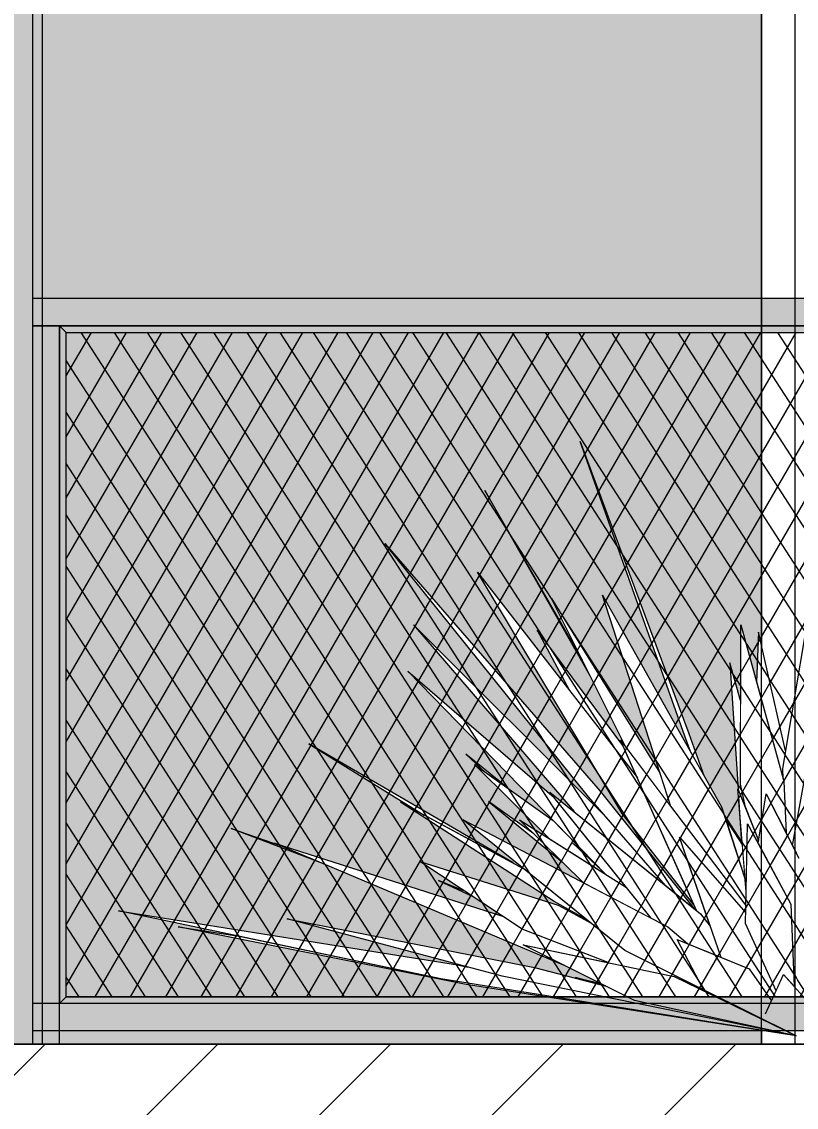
# Model space of a CAD drawing. Header units: millimetres. Extents: x 475616349 to 476941521, y 4620115302 to 4621446928.
# Drawn here: x 476732901 to 476734043, y 4620519527 to 4620521129 of the extents above; entities that cross this region are included whole.
import ezdxf

# ---------------------------------------------------------------- set-up
doc = ezdxf.new("R2010")
doc.units = ezdxf.units.MM
doc.header["$MEASUREMENT"] = 0
doc.set_wipeout_variables(frame=1)
doc.linetypes.add('Wipeout_Contour', pattern=[1000, 0, -1000])
for name, color, linetype, lineweight in [('0_Pen_No__250_Pen_No__255', 255, 'Continuous', 0), ('0_Pen_No__250_Pen_No__7', 7, 'Continuous', 0), ('2D Drafting - General_Pen_No__7_Pen_No__250', 7, 'Continuous', 0), ('2D Drafting - General_Pen_No__7_Pen_No__7', 7, 'Continuous', 0), ('New_2D Drafting - General_Pen_No__30_Pen_No__9_Pen_No__9_Pen_No__253', 252, 'Continuous', 0), ('New_2D Drafting - General_Pen_No__30_Pen_No__9_Pen_No__9_Pen_No__255', 255, 'Continuous', 0), ('New_2D Drafting - General_Pen_No__30_Pen_No__9_Pen_No__9_Pen_No__7', 7, 'Continuous', 0), ('New_2D Drafting - General_Pen_No__4', 7, 'Continuous', 0), ('New_2D Drafting - General_Pen_No__7', 7, 'Continuous', 0), ('New_R03_Nakveti_Pen_No__116', 116, 'Continuous', 0), ('New_zoma_Pen_No__4', 7, 'Continuous', 0), ('New_zoma_Pen_No__7', 7, 'Continuous', 0), ('zoma_Pen_No__142', 142, 'Continuous', 0)]:
    doc.layers.add(name, color=color, linetype=linetype, lineweight=lineweight)
for name, color, linetype in [('New_R03_Nakveti', 7, 'Continuous'), ('New_zoma', 7, 'Continuous'), ('zoma', 7, 'Continuous')]:
    doc.layers.add(name, color=color, linetype=linetype)
doc.styles.add('GENERATED_STYLE_1', font='arial.ttf')
doc.styles.add('GENERATED_STYLE_2', font='arial.ttf')
doc.dimstyles.new('GENERATED_STYLE__1', dxfattribs={"dimtxt": 200, "dimasz": 64.421331, "dimexe": 0.18, "dimexo": 3, "dimgap": 0.09, "dimtad": 1, "dimtih": 1, "dimtoh": 1, "dimlfac": 0.001, "dimzin": 0, "dimdsep": 46, "dimtxsty": 'GENERATED_STYLE_2', "dimblk": 'ARROWHEAD_2', "dimblk1": 'ARROWHEAD_2', "dimblk2": 'ARROWHEAD_2', "dimcen": 0.09, "dimclrd": 142, "dimclre": 142, "dimclrt": 142, "dimadec": 0, "dimazin": 0, "dimtfac": 1, "dimtdec": 4, "dimtmove": 0, "dimatfit": 3, "dimfxl": 1, "dimtolj": 1, "dimtzin": 0, "dimarcsym": 0})
doc.dimstyles.new('GENERATED_STYLE__19', dxfattribs={"dimtxt": 100, "dimasz": 64.421331, "dimexe": 0.18, "dimexo": 3, "dimgap": 0.09, "dimtad": 1, "dimlfac": 0.001, "dimzin": 0, "dimdsep": 46, "dimtxsty": 'GENERATED_STYLE_1', "dimblk": 'ARROWHEAD_2', "dimblk1": 'ARROWHEAD_2', "dimblk2": 'ARROWHEAD_2', "dimcen": 0.09, "dimclrd": 7, "dimclre": 7, "dimclrt": 7, "dimadec": 0, "dimazin": 0, "dimtfac": 1, "dimtdec": 4, "dimtmove": 0, "dimatfit": 3, "dimfxl": 1, "dimtolj": 1, "dimtzin": 0, "dimarcsym": 0})

# ---------------------------------------------------------------- blocks, each defined once
blk = doc.blocks.new('*D202', base_point=(476577134.1, 4620325125.7))
at = {"layer": 'zoma_Pen_No__142', "color": 142, "linetype": 'Continuous', "lineweight": 0, "transparency": 16777216}
for p, q in [((476725992, 4620517278.6), (476725992, 4620517405.8)), ((476732892, 4620517278.6), (476732892, 4620517405.8)), ((476726016.5, 4620517384.6), (476725967.6, 4620517299.8)), ((476732916.5, 4620517384.6), (476732867.6, 4620517299.8)), ((476725992, 4620517342.2), (476732892, 4620517342.2))]:
    blk.add_line(p, q, dxfattribs=at)
at = {"layer": 'zoma_Pen_No__142', "color": 142, "lineweight": 0, "transparency": 16777216, "insert": (476729176, 4620517382.2), "char_height": 200, "attachment_point": 7, "style": 'GENERATED_STYLE_2'}
blk.add_mtext('\\A1;{\\pql;\\fArial CYR|b0|i0|c204|p34;6.90}', dxfattribs=at)
blk = doc.blocks.new('ARROWHEAD_2')
at = {"color": 0, "linetype": 'Continuous', "lineweight": 0}
for p, q in [((-0.378, -0.655), (0.378, 0.655)), ((0, 0), (-1, 0))]:
    blk.add_line(p, q, dxfattribs=at)
blk = doc.blocks.new('*D203', base_point=(476577134.1, 4620325125.7))
at = {"layer": 'zoma_Pen_No__142', "color": 142, "linetype": 'Continuous', "lineweight": 0, "transparency": 16777216}
for p, q in [((476732892, 4620517278.6), (476732892, 4620517405.8)), ((476739792, 4620517278.6), (476739792, 4620517405.8)), ((476732916.5, 4620517384.6), (476732867.6, 4620517299.8)), ((476739816.5, 4620517384.6), (476739767.6, 4620517299.8)), ((476732892, 4620517342.2), (476739792, 4620517342.2))]:
    blk.add_line(p, q, dxfattribs=at)
at = {"layer": 'zoma_Pen_No__142', "color": 142, "lineweight": 0, "transparency": 16777216, "insert": (476736076, 4620517382.2), "char_height": 200, "attachment_point": 7, "style": 'GENERATED_STYLE_2'}
blk.add_mtext('\\A1;{\\pql;\\fArial CYR|b0|i0|c204|p34;6.90}', dxfattribs=at)
blk = doc.blocks.new('*D236', base_point=(476577134.1, 4620325125.7))
at = {"layer": 'zoma_Pen_No__142', "color": 142, "linetype": 'Continuous', "lineweight": 0, "transparency": 16777216}
for p, q in [((476732692, 4620517654.5), (476732692, 4620517781.6)), ((476733092, 4620517654.5), (476733092, 4620517781.6)), ((476732716.5, 4620517760.5), (476732667.6, 4620517675.7)), ((476733116.5, 4620517760.5), (476733067.6, 4620517675.7)), ((476732692, 4620517718.1), (476733092, 4620517718.1))]:
    blk.add_line(p, q, dxfattribs=at)
blk = doc.blocks.new('*D237', base_point=(476577134.1, 4620325125.7))
at = {"layer": 'zoma_Pen_No__142', "color": 142, "linetype": 'Continuous', "lineweight": 0, "transparency": 16777216}
for p, q in [((476733092, 4620517654.5), (476733092, 4620517781.6)), ((476739991.6, 4620517654.5), (476739991.6, 4620517781.6)), ((476733116.5, 4620517760.5), (476733067.6, 4620517675.7)), ((476740016, 4620517760.5), (476739967.1, 4620517675.7)), ((476733092, 4620517718.1), (476739991.6, 4620517718.1))]:
    blk.add_line(p, q, dxfattribs=at)
at = {"layer": 'zoma_Pen_No__142', "color": 142, "lineweight": 0, "transparency": 16777216, "insert": (476736275.8, 4620517758.1), "char_height": 200, "attachment_point": 7, "style": 'GENERATED_STYLE_2'}
blk.add_mtext('\\A1;{\\pql;\\fArial CYR|b0|i0|c204|p34;6.90}', dxfattribs=at)
blk = doc.blocks.new('*D971', base_point=(476577134.1, 4620325125.7))
at = {"layer": 'New_zoma_Pen_No__4', "color": 7, "linetype": 'Continuous', "lineweight": 0, "transparency": 16777216}
for p, q in [((476739140.2, 4620522144.9), (476739225, 4620522096)), ((476739246.2, 4620522120.5), (476739119, 4620522120.5)), ((476739182.6, 4620519620.5), (476739182.6, 4620522120.5)), ((476739140.2, 4620519644.9), (476739225, 4620519596)), ((476739246.2, 4620519620.5), (476739119, 4620519620.5)), ((476739182.6, 4620519579), (476739182.6, 4620519620.5))]:
    blk.add_line(p, q, dxfattribs=at)
at = {"layer": 'New_zoma_Pen_No__7', "color": 7, "lineweight": 0, "transparency": 16777216, "insert": (476739162.6, 4620520737.4), "char_height": 100, "attachment_point": 7, "rotation": 90, "style": 'GENERATED_STYLE_1'}
blk.add_mtext('\\A1;{\\pql;\\fArial|b0|i0|c0|p34;2.50}', dxfattribs=at)
blk = doc.blocks.new('*D1017', base_point=(476577134.1, 4620325125.7))
at = {"layer": 'New_zoma_Pen_No__4', "color": 7, "linetype": 'Continuous', "lineweight": 0, "transparency": 16777216}
for p, q in [((476753762.4, 4620522120.4), (476753762.4, 4620522161.9)), ((476753804.8, 4620522095.9), (476753720, 4620522144.9)), ((476753826, 4620522120.4), (476753698.8, 4620522120.4)), ((476753762.4, 4620519620.4), (476753762.4, 4620522120.4)), ((476753720, 4620519644.8), (476753804.8, 4620519595.9)), ((476753826, 4620519620.4), (476753698.8, 4620519620.4)), ((476753762.4, 4620519578.9), (476753762.4, 4620519620.4))]:
    blk.add_line(p, q, dxfattribs=at)
at = {"layer": 'New_zoma_Pen_No__7', "color": 7, "lineweight": 0, "transparency": 16777216, "insert": (476753742.4, 4620520737.4), "char_height": 100, "attachment_point": 7, "rotation": 90, "style": 'GENERATED_STYLE_1'}
blk.add_mtext('\\A1;{\\pql;\\fArial|b0|i0|c0|p34;2.50}', dxfattribs=at)
blk = doc.blocks.new('*D1018', base_point=(476577134.1, 4620325125.7))
at = {"layer": 'New_zoma_Pen_No__4', "color": 7, "linetype": 'Continuous', "lineweight": 0, "transparency": 16777216}
for p, q in [((476752789.6, 4620522120.4), (476752789.6, 4620522161.9)), ((476752831.9, 4620522095.9), (476752747.2, 4620522144.9)), ((476752853.1, 4620522120.4), (476752726, 4620522120.4)), ((476752789.6, 4620519620.3), (476752789.6, 4620522120.4)), ((476752747.2, 4620519644.7), (476752831.9, 4620519595.8)), ((476752853.1, 4620519620.3), (476752726, 4620519620.3)), ((476752789.6, 4620519578.8), (476752789.6, 4620519620.3))]:
    blk.add_line(p, q, dxfattribs=at)
at = {"layer": 'New_zoma_Pen_No__7', "color": 7, "lineweight": 0, "transparency": 16777216, "insert": (476752769.6, 4620520737.3), "char_height": 100, "attachment_point": 7, "rotation": 89.9998, "style": 'GENERATED_STYLE_1'}
blk.add_mtext('\\A1;{\\pql;\\fArial|b0|i0|c0|p34;2.50}', dxfattribs=at)
blk = doc.blocks.new('*D1024', base_point=(476577134.1, 4620325125.7))
at = {"layer": 'New_zoma_Pen_No__4', "color": 7, "linetype": 'Continuous', "lineweight": 0, "transparency": 16777216}
for p, q in [((476749461.2, 4620522120.4), (476749461.2, 4620522161.9)), ((476749503.6, 4620522095.9), (476749418.9, 4620522144.9)), ((476749524.8, 4620522120.4), (476749397.7, 4620522120.4)), ((476749461.2, 4620519620.3), (476749461.2, 4620522120.4)), ((476749418.9, 4620519644.8), (476749503.6, 4620519595.8)), ((476749524.8, 4620519620.3), (476749397.7, 4620519620.3)), ((476749461.2, 4620519578.8), (476749461.2, 4620519620.3))]:
    blk.add_line(p, q, dxfattribs=at)
at = {"layer": 'New_zoma_Pen_No__7', "color": 7, "lineweight": 0, "transparency": 16777216, "insert": (476749441.2, 4620520737.3), "char_height": 100, "attachment_point": 7, "rotation": 89.9998, "style": 'GENERATED_STYLE_1'}
blk.add_mtext('\\A1;{\\pql;\\fArial|b0|i0|c0|p34;2.50}', dxfattribs=at)
blk = doc.blocks.new('*D2215', base_point=(476577134.1, 4620325125.7))
at = {"layer": 'New_zoma_Pen_No__4', "color": 7, "linetype": 'Continuous', "lineweight": 0, "transparency": 16777216}
for p, q in [((476753335.2, 4620520720.4), (476753335.2, 4620520761.8)), ((476753377.6, 4620520695.9), (476753292.8, 4620520744.8)), ((476753398.8, 4620520720.4), (476753271.6, 4620520720.4)), ((476753335.2, 4620519620.4), (476753335.2, 4620520720.4)), ((476753292.8, 4620519644.8), (476753377.6, 4620519595.9)), ((476753398.8, 4620519620.4), (476753271.6, 4620519620.4)), ((476753335.2, 4620519578.9), (476753335.2, 4620519620.4))]:
    blk.add_line(p, q, dxfattribs=at)
at = {"layer": 'New_zoma_Pen_No__7', "color": 7, "lineweight": 0, "transparency": 16777216, "insert": (476753315.2, 4620520037.3), "char_height": 100, "attachment_point": 7, "rotation": 90, "style": 'GENERATED_STYLE_1'}
blk.add_mtext('\\A1;{\\pql;\\fArial|b0|i0|c0|p34;1.10}', dxfattribs=at)

msp = doc.modelspace()

# ---------------------------------------------------------------- hatches: boundary and pattern name
at = {"layer": '0_Pen_No__250_Pen_No__255', "linetype": 'Continuous', "lineweight": 0, "true_color": 0x3f3f3f}
msp.add_hatch(color=250, dxfattribs=at).paths.add_polyline_path([(476732931.911, 4620519620.363), (476732931.653, 4620529245.706), (476732851.654, 4620529245.706), (476732851.654, 4620529143.305), (476732851.654, 4620519620.363)])
at = {"layer": '2D Drafting - General_Pen_No__7_Pen_No__7', "linetype": 'Continuous', "lineweight": 0}
h = msp.add_hatch(dxfattribs=at)
h.set_pattern_fill('MASONRY_BLOCK', style=0, pattern_type=2)
h.set_pattern_definition([(45, (476577134.07, 4620325125.74), (-127.27922, 127.27922), [])])
h.paths.add_polyline_path([(476705351.994, 4620519120.365), (476705351.994, 4620519620.361), (476763676.321, 4620519620.365), (476763676.321, 4620519120.365)])
at = {"layer": 'New_2D Drafting - General_Pen_No__30_Pen_No__9_Pen_No__9_Pen_No__253', "linetype": 'Continuous', "lineweight": 0}
msp.add_hatch(color=252, dxfattribs=at).paths.add_polyline_path([(476731792.041, 4620522120.399), (476733992.046, 4620522120.399), (476733992.046, 4620519620.329), (476731792.041, 4620519620.329)])
at = {"layer": 'New_2D Drafting - General_Pen_No__30_Pen_No__9_Pen_No__9_Pen_No__255', "linetype": 'Continuous', "lineweight": 0}
for points in [[(476732917.044, 4620522120.412), (476732917.044, 4620519620.363), (476732867.044, 4620519620.363), (476732867.044, 4620522120.412)], [(476732917.044, 4620520720.357), (476732917.044, 4620520680.357), (476739542.044, 4620520680.357), (476739542.044, 4620520720.357)], [(476732917.044, 4620519620.363), (476732957.044, 4620519620.363), (476732957.044, 4620520680.357), (476732917.044, 4620520680.357)], [(476734236.044, 4620520670.357), (476734246.044, 4620520680.357), (476732957.044, 4620520680.357), (476732967.044, 4620520670.357)], [(476732957.044, 4620519680.329), (476732967.044, 4620519690.329), (476732967.044, 4620520670.357), (476732957.044, 4620520680.357)]]:
    msp.add_hatch(color=255, dxfattribs=at).paths.add_polyline_path(points)

# ---------------------------------------------------------------- linework, layer by layer
at = {"layer": '0_Pen_No__250_Pen_No__7', "color": 7, "linetype": 'Continuous', "lineweight": 0, "flags": 128}
msp.add_lwpolyline([(476732931.911, 4620519620.363), (476732931.653, 4620529245.706), (476732851.654, 4620529245.706), (476732851.654, 4620529143.305), (476732851.654, 4620519620.363)], close=True, dxfattribs=at)
at = {"layer": '2D Drafting - General_Pen_No__7_Pen_No__250', "color": 7, "linetype": 'Continuous', "lineweight": 0, "flags": 128}
msp.add_lwpolyline([(476705351.994, 4620519120.365), (476705351.994, 4620519620.361), (476763676.321, 4620519620.365), (476763676.321, 4620519120.365)], close=True, dxfattribs=at)
at = {"layer": 'New_2D Drafting - General_Pen_No__30_Pen_No__9_Pen_No__9_Pen_No__7', "color": 7, "linetype": 'Continuous', "lineweight": 0, "flags": 128}
for points in [[(476731792.041, 4620522120.399), (476733992.046, 4620522120.399), (476733992.046, 4620519620.329), (476731792.041, 4620519620.329)], [(476732917.044, 4620522120.412), (476732917.044, 4620519620.363), (476732867.044, 4620519620.363), (476732867.044, 4620522120.412)], [(476732917.044, 4620520720.357), (476732917.044, 4620520680.357), (476739542.044, 4620520680.357), (476739542.044, 4620520720.357)], [(476732917.044, 4620519620.363), (476732957.044, 4620519620.363), (476732957.044, 4620520680.357), (476732917.044, 4620520680.357)], [(476734236.044, 4620520670.357), (476734246.044, 4620520680.357), (476732957.044, 4620520680.357), (476732967.044, 4620520670.357)], [(476732957.044, 4620519680.329), (476732967.044, 4620519690.329), (476732967.044, 4620520670.357), (476732957.044, 4620520680.357)]]:
    msp.add_lwpolyline(points, close=True, dxfattribs=at)

# ---------------------------------------------------------------- dimensions: what is measured, and where the dimension line sits
at = {"layer": 'zoma', "color": 142, "linetype": 'Continuous', "lineweight": 0}
dim = msp.add_linear_dim(base=(476732892.044, 4620517342.203), p1=(476725992.044, 4620522464.004), p2=(476732892.044, 4620522464.004), dimstyle='GENERATED_STYLE__1', dxfattribs=at)
dim.commit()
dim.dimension.update_dxf_attribs({"geometry": '*D202', "text_midpoint": (476729435.751, 4620517482.203), "dimtype": 160})

# ---------------------------------------------------------------- next in the draw order: wipeouts: each hides what was drawn before it
at = {"color": 254, "linetype": 'Wipeout_Contour', "lineweight": 0, "ltscale": 23225245566.15413}
msp.add_wipeout([(476733987.922, 4620520228.379), (476733984.763, 4620520154.63), (476734023.811, 4620520012.314), (476734023.047, 4620520027.09), (476734027.462, 4620520053.376)], dxfattribs=at).dxf.layer = 'New_R03_Nakveti'
at = {"color": 254, "linetype": 'Wipeout_Contour', "lineweight": 0, "ltscale": 13935146993.4866}
msp.add_wipeout([(476733617.408, 4620519998.578), (476733556.095, 4620520048.045), (476733585.295, 4620520021.443)], dxfattribs=at).dxf.layer = 'New_R03_Nakveti'
at = {"color": 254, "linetype": 'Wipeout_Contour', "lineweight": 0, "ltscale": 13935146743.9357}
msp.add_wipeout([(476733589.663, 4620519978.467), (476733698.899, 4620519888.808), (476733656.208, 4620519930.735)], dxfattribs=at).dxf.layer = 'New_R03_Nakveti'
at = {"color": 254, "linetype": 'Wipeout_Contour', "lineweight": 0, "ltscale": 13935146570.95938}
msp.add_wipeout([(476733210.216, 4620519938.717), (476733347.626, 4620519885.91), (476733282.557, 4620519913.374)], dxfattribs=at).dxf.layer = 'New_R03_Nakveti'
at = {"color": 254, "linetype": 'Wipeout_Contour', "lineweight": 0, "ltscale": 13935146461.18902}
msp.add_wipeout([(476733515.79, 4620519861.79), (476733565.488, 4620519838.965), (476733556.506, 4620519844.91)], dxfattribs=at).dxf.layer = 'New_R03_Nakveti'
at = {"color": 254, "linetype": 'Wipeout_Contour', "lineweight": 0, "ltscale": 13935146113.87447}
msp.add_wipeout([(476733717.75, 4620519718.802), (476733762.117, 4620519706.288), (476733755.142, 4620519709.78)], dxfattribs=at).dxf.layer = 'New_R03_Nakveti'

# ---------------------------------------------------------------- next in the draw order: wipeouts: each hides what was drawn before it
at = {"color": 254, "linetype": 'Wipeout_Contour', "lineweight": 0, "ltscale": 23225243467.68356}
msp.add_wipeout([(476733218.508, 4620519780.199), (476733132.15, 4620519793.343), (476733556.441, 4620519708.178), (476734043.452, 4620519632.554), (476733519.474, 4620519716.703)], dxfattribs=at).dxf.layer = 'New_R03_Nakveti'

# ---------------------------------------------------------------- next in the draw order: wipeouts: each hides what was drawn before it
at = {"color": 254, "linetype": 'Wipeout_Contour', "lineweight": 0, "ltscale": 27870292198.34589}
msp.add_wipeout([(476733543.887, 4620519737.319), (476733043.798, 4620519817.059), (476733519.474, 4620519716.703), (476734043.452, 4620519632.554), (476733609.601, 4620519720.589), (476733559.12, 4620519734.125)], dxfattribs=at).dxf.layer = 'New_R03_Nakveti'

# ---------------------------------------------------------------- next in the draw order: linework, layer by layer
at = {"layer": 'New_R03_Nakveti_Pen_No__116', "color": 116, "linetype": 'Continuous', "lineweight": 0}
msp.add_line((476733132.15, 4620519793.343), (476733218.507, 4620519780.2), dxfattribs=at)

# ---------------------------------------------------------------- next in the draw order: dimensions: what is measured, and where the dimension line sits
at = {"layer": 'zoma', "color": 142, "linetype": 'Continuous', "lineweight": 0}
dim = msp.add_linear_dim(base=(476733092.044, 4620517718.074), p1=(476732692.044, 4620522543.038), p2=(476733092.044, 4620522615.923), dimstyle='GENERATED_STYLE__1', dxfattribs=at)
dim.commit()
dim.dimension.update_dxf_attribs({"geometry": '*D236', "text_midpoint": (476732395.196, 4620517858.074), "dimtype": 160})

# ---------------------------------------------------------------- next in the draw order: wipeouts: each hides what was drawn before it
at = {"color": 254, "linetype": 'Wipeout_Contour', "lineweight": 0, "ltscale": 27870292210.37243}
msp.add_wipeout([(476733292.742, 4620519805.549), (476733609.601, 4620519720.589), (476734043.452, 4620519632.554), (476733805.05, 4620519684.794), (476733762.932, 4620519705.88), (476733657.612, 4620519733.41)], dxfattribs=at).dxf.layer = 'New_R03_Nakveti'

# ---------------------------------------------------------------- next in the draw order: wipeouts: each hides what was drawn before it
at = {"color": 254, "linetype": 'Wipeout_Contour', "lineweight": 0, "ltscale": 18580194815.47497}
msp.add_wipeout([(476733640.561, 4620519767.143), (476733805.05, 4620519684.794), (476734043.452, 4620519632.554), (476733863.196, 4620519720.17)], dxfattribs=at).dxf.layer = 'New_R03_Nakveti'

# ---------------------------------------------------------------- next in the draw order: wipeouts: each hides what was drawn before it
at = {"color": 254, "linetype": 'Wipeout_Contour', "lineweight": 0, "ltscale": 32515341354.40761}
msp.add_wipeout([(476733274.222, 4620519916.892), (476733700.296, 4620519737.055), (476733701.23, 4620519736.77), (476733640.561, 4620519767.143), (476733766.1, 4620519740.656), (476733639.401, 4620519790.039), (476733610.236, 4620519809.344)], dxfattribs=at).dxf.layer = 'New_R03_Nakveti'
at = {"color": 254, "linetype": 'Wipeout_Contour', "lineweight": 0, "ltscale": 32515340942.19446}
msp.add_wipeout([(476733974.226, 4620519731.412), (476733867.687, 4620519774.959), (476733906.847, 4620519700.46), (476734043.452, 4620519632.554), (476734039.669, 4620519635.265), (476733998.262, 4620519664.932), (476734007.085, 4620519684.488)], dxfattribs=at).dxf.layer = 'New_R03_Nakveti'

# ---------------------------------------------------------------- next in the draw order: linework, layer by layer
at = {"layer": 'New_R03_Nakveti_Pen_No__116', "color": 116, "linetype": 'Continuous', "lineweight": 0}
msp.add_line((476733210.216, 4620519938.717), (476733282.558, 4620519913.374), dxfattribs=at)

# ---------------------------------------------------------------- next in the draw order: wipeouts: each hides what was drawn before it
at = {"color": 254, "linetype": 'Wipeout_Contour', "lineweight": 0, "ltscale": 23225243456.36209}
msp.add_wipeout([(476734024.637, 4620519723.395), (476733998.262, 4620519664.932), (476734039.654, 4620519635.264), (476734043.452, 4620519632.554), (476734057.23, 4620519686.599)], dxfattribs=at).dxf.layer = 'New_R03_Nakveti'

# ---------------------------------------------------------------- next in the draw order: wipeouts: each hides what was drawn before it
at = {"color": 254, "linetype": 'Wipeout_Contour', "lineweight": 0, "ltscale": 46450487525.31552}
msp.add_wipeout([(476733488.242, 4620519890.097), (476733639.401, 4620519790.039), (476733766.1, 4620519740.656), (476733863.196, 4620519720.17), (476734043.452, 4620519632.554), (476733906.847, 4620519700.46), (476733906.727, 4620519700.689), (476733790.623, 4620519758.547), (476733740.837, 4620519798.749), (476733692.579, 4620519825.252)], dxfattribs=at).dxf.layer = 'New_R03_Nakveti'

# ---------------------------------------------------------------- next in the draw order: wipeouts: each hides what was drawn before it
at = {"color": 254, "linetype": 'Wipeout_Contour', "lineweight": 0, "ltscale": 32515341496.94457}
msp.add_wipeout([(476733853.953, 4620519793.372), (476733552.104, 4620519951.15), (476733790.623, 4620519758.547), (476733906.727, 4620519700.689), (476733881.576, 4620519748.536), (476733867.687, 4620519774.959), (476733883.049, 4620519768.68)], dxfattribs=at).dxf.layer = 'New_R03_Nakveti'
at = {"color": 254, "linetype": 'Wipeout_Contour', "lineweight": 0, "ltscale": 27870292816.72568}
msp.add_wipeout([(476733971.695, 4620519945.351), (476733968.593, 4620519798.602), (476734013.564, 4620519698.85), (476734024.637, 4620519723.395), (476734040.501, 4620519705.485), (476734035.578, 4620519827.147)], dxfattribs=at).dxf.layer = 'New_R03_Nakveti'

# ---------------------------------------------------------------- next in the draw order: linework, layer by layer
at = {"layer": 'New_R03_Nakveti_Pen_No__116', "color": 116, "linetype": 'Continuous', "lineweight": 0}
for p, q in [((476733556.441, 4620519708.178), (476733132.15, 4620519793.343)), ((476733543.887, 4620519737.319), (476733559.12, 4620519734.125)), ((476733657.612, 4620519733.41), (476733762.932, 4620519705.88)), ((476733701.23, 4620519736.77), (476733700.296, 4620519737.055)), ((476733762.117, 4620519706.288), (476733717.75, 4620519718.802)), ((476733717.75, 4620519718.802), (476733755.142, 4620519709.78))]:
    msp.add_line(p, q, dxfattribs=at)

# ---------------------------------------------------------------- next in the draw order: wipeouts: each hides what was drawn before it
at = {"color": 254, "linetype": 'Wipeout_Contour', "lineweight": 0, "ltscale": 13935146803.44664}
msp.add_wipeout([(476733324.637, 4620520063.305), (476733494.751, 4620519958.459), (476733625.772, 4620519887.681)], dxfattribs=at).dxf.layer = 'New_R03_Nakveti'

# ---------------------------------------------------------------- next in the draw order: linework, layer by layer
at = {"layer": 'New_R03_Nakveti_Pen_No__116', "color": 116, "linetype": 'Continuous', "lineweight": 0}
msp.add_line((476733347.626, 4620519885.91), (476733210.216, 4620519938.717), dxfattribs=at)

# ---------------------------------------------------------------- next in the draw order: wipeouts: each hides what was drawn before it
at = {"color": 254, "linetype": 'Wipeout_Contour', "lineweight": 0, "ltscale": 18580195413.90039}
msp.add_wipeout([(476733459.833, 4620519977.322), (476733686.586, 4620519830.792), (476733733.27, 4620519804.86), (476733640.671, 4620519879.633)], dxfattribs=at).dxf.layer = 'New_R03_Nakveti'

# ---------------------------------------------------------------- next in the draw order: linework, layer by layer
at = {"layer": 'New_R03_Nakveti_Pen_No__116', "color": 116, "linetype": 'Continuous', "lineweight": 0}
msp.add_line((476733609.601, 4620519720.589), (476733292.742, 4620519805.549), dxfattribs=at)

# ---------------------------------------------------------------- next in the draw order: wipeouts: each hides what was drawn before it
at = {"color": 254, "linetype": 'Wipeout_Contour', "lineweight": 0, "ltscale": 18580195436.51263}
msp.add_wipeout([(476733635.33, 4620519951.24), (476733730.215, 4620519858.05), (476733829.367, 4620519806.223), (476733793.067, 4620519851.472)], dxfattribs=at).dxf.layer = 'New_R03_Nakveti'

# ---------------------------------------------------------------- next in the draw order: linework, layer by layer
at = {"layer": 'New_R03_Nakveti_Pen_No__116', "color": 116, "linetype": 'Continuous', "lineweight": 0}
msp.add_line((476733292.742, 4620519805.549), (476733657.612, 4620519733.41), dxfattribs=at)

# ---------------------------------------------------------------- next in the draw order: wipeouts: each hides what was drawn before it
at = {"color": 254, "linetype": 'Wipeout_Contour', "lineweight": 0, "ltscale": 32515341742.45138}
msp.add_wipeout([(476733680.077, 4620519992.316), (476733829.367, 4620519806.223), (476733853.953, 4620519793.372), (476733883.049, 4620519768.68), (476733932.5, 4620519748.467), (476733916.61, 4620519794.268), (476733902.108, 4620519812.757)], dxfattribs=at).dxf.layer = 'New_R03_Nakveti'

# ---------------------------------------------------------------- next in the draw order: linework, layer by layer
at = {"layer": 'New_R03_Nakveti_Pen_No__116', "color": 116, "linetype": 'Continuous', "lineweight": 0}
for p, q in [((476733766.1, 4620519740.656), (476733639.401, 4620519790.039)), ((476733805.05, 4620519684.794), (476733640.561, 4620519767.143))]:
    msp.add_line(p, q, dxfattribs=at)

# ---------------------------------------------------------------- next in the draw order: wipeouts: each hides what was drawn before it
at = {"color": 254, "linetype": 'Wipeout_Contour', "lineweight": 0, "ltscale": 18580195964.43385}
msp.add_wipeout([(476733758.927, 4620519959.814), (476733479.179, 4620520239.029), (476733715.804, 4620519963.423), (476733850.483, 4620519854.507)], dxfattribs=at).dxf.layer = 'New_R03_Nakveti'
at = {"color": 254, "linetype": 'Wipeout_Contour', "lineweight": 0, "ltscale": 32515341505.73219}
msp.add_wipeout([(476733968.917, 4620519813.92), (476733871.055, 4620519925.576), (476733932.5, 4620519748.467), (476733974.226, 4620519731.412), (476734007.085, 4620519684.488), (476734013.564, 4620519698.85), (476733968.593, 4620519798.602)], dxfattribs=at).dxf.layer = 'New_R03_Nakveti'

# ---------------------------------------------------------------- next in the draw order: hatches: boundary and pattern name
at = {"layer": 'New_2D Drafting - General_Pen_No__30_Pen_No__9_Pen_No__9_Pen_No__255', "linetype": 'Continuous', "lineweight": 0}
for points in [[(476732917.039, 4620519680.355), (476732917.039, 4620519640.355), (476739542.044, 4620519640.355), (476739542.044, 4620519680.355)], [(476734236.044, 4620519690.329), (476734246.044, 4620519680.329), (476732957.044, 4620519680.329), (476732967.044, 4620519690.329)]]:
    msp.add_hatch(color=255, dxfattribs=at).paths.add_polyline_path(points)

# ---------------------------------------------------------------- next in the draw order: linework, layer by layer
at = {"layer": 'New_2D Drafting - General_Pen_No__30_Pen_No__9_Pen_No__9_Pen_No__7', "color": 7, "linetype": 'Continuous', "lineweight": 0, "flags": 128}
for points in [[(476732917.039, 4620519680.355), (476732917.039, 4620519640.355), (476739542.044, 4620519640.355), (476739542.044, 4620519680.355)], [(476734236.044, 4620519690.329), (476734246.044, 4620519680.329), (476732957.044, 4620519680.329), (476732967.044, 4620519690.329)]]:
    msp.add_lwpolyline(points, close=True, dxfattribs=at)
at = {"layer": 'New_R03_Nakveti_Pen_No__116', "color": 116, "linetype": 'Continuous', "lineweight": 0}
for p, q in [((476733906.847, 4620519700.46), (476733867.687, 4620519774.959)), ((476733867.687, 4620519774.959), (476733974.226, 4620519731.412)), ((476733640.561, 4620519767.143), (476733863.196, 4620519720.17)), ((476733906.727, 4620519700.689), (476733790.623, 4620519758.547)), ((476734043.452, 4620519632.554), (476733805.05, 4620519684.794))]:
    msp.add_line(p, q, dxfattribs=at)

# ---------------------------------------------------------------- next in the draw order: wipeouts: each hides what was drawn before it
at = {"color": 254, "linetype": 'Wipeout_Contour', "lineweight": 0, "ltscale": 32515342384.16738}
msp.add_wipeout([(476733684.882, 4620519950.536), (476733569.071, 4620520032.994), (476733680.207, 4620519922.856), (476733762.608, 4620519870.738), (476733756.915, 4620519876.582), (476733714.06, 4620519916.813), (476733730.477, 4620519903.725)], dxfattribs=at).dxf.layer = 'New_R03_Nakveti'
at = {"color": 254, "linetype": 'Wipeout_Contour', "lineweight": 0, "ltscale": 27870293161.89156}
msp.add_wipeout([(476733987.08, 4620519916.885), (476734035.578, 4620519827.147), (476734040.501, 4620519705.485), (476734044.493, 4620519700.978), (476734047.442, 4620519894.762), (476733999.21, 4620519989.506)], dxfattribs=at).dxf.layer = 'New_R03_Nakveti'

# ---------------------------------------------------------------- next in the draw order: linework, layer by layer
at = {"layer": 'New_R03_Nakveti_Pen_No__116', "color": 116, "linetype": 'Continuous', "lineweight": 0}
for p, q in [((476734035.579, 4620519827.147), (476734040.501, 4620519705.485)), ((476733974.226, 4620519731.412), (476734007.085, 4620519684.488)), ((476734043.452, 4620519632.554), (476733519.474, 4620519716.703)), ((476734043.452, 4620519632.554), (476733609.601, 4620519720.589)), ((476733863.196, 4620519720.17), (476734043.452, 4620519632.554)), ((476733998.262, 4620519664.932), (476734024.637, 4620519723.395)), ((476734024.637, 4620519723.395), (476734057.23, 4620519686.599)), ((476734043.452, 4620519632.554), (476733556.441, 4620519708.178)), ((476734043.452, 4620519632.554), (476733906.847, 4620519700.46))]:
    msp.add_line(p, q, dxfattribs=at)

# ---------------------------------------------------------------- next in the draw order: wipeouts: each hides what was drawn before it
at = {"color": 254, "linetype": 'Wipeout_Contour', "lineweight": 0, "ltscale": 27870294288.96066}
msp.add_wipeout([(476734037.909, 4620519913.488), (476734044.505, 4620519900.531), (476734044.575, 4620519918.246), (476734068.003, 4620520010.583), (476734097.436, 4620520162.407), (476734096.886, 4620520238.881)], dxfattribs=at).dxf.layer = 'New_R03_Nakveti'
at = {"color": 254, "linetype": 'Wipeout_Contour', "lineweight": 0, "ltscale": 13935146670.15208}
msp.add_wipeout([(476733714.06, 4620519916.813), (476733756.915, 4620519876.582), (476733730.477, 4620519903.725)], dxfattribs=at).dxf.layer = 'New_R03_Nakveti'

# ---------------------------------------------------------------- next in the draw order: wipeouts: each hides what was drawn before it
at = {"color": 254, "linetype": 'Wipeout_Contour', "lineweight": 0, "ltscale": 18580195815.86379}
msp.add_wipeout([(476733470.61, 4620520170.525), (476733762.608, 4620519870.738), (476733793.067, 4620519851.472), (476733686.568, 4620519984.225)], dxfattribs=at).dxf.layer = 'New_R03_Nakveti'

# ---------------------------------------------------------------- next in the draw order: wipeouts: each hides what was drawn before it
at = {"color": 254, "linetype": 'Wipeout_Contour', "lineweight": 0, "ltscale": 32515342114.24454}
msp.add_wipeout([(476733784.347, 4620520068.999), (476733896.155, 4620519817.571), (476733902.108, 4620519812.757), (476733916.61, 4620519794.268), (476733871.055, 4620519925.576), (476733968.917, 4620519813.92), (476733969.147, 4620519824.797)], dxfattribs=at).dxf.layer = 'New_R03_Nakveti'

# ---------------------------------------------------------------- next in the draw order: linework, layer by layer
at = {"layer": 'New_R03_Nakveti_Pen_No__116', "color": 116, "linetype": 'Continuous', "lineweight": 0}
for p, q in [((476733902.108, 4620519812.757), (476733916.61, 4620519794.268)), ((476733853.953, 4620519793.372), (476733883.049, 4620519768.68)), ((476734013.564, 4620519698.85), (476733968.593, 4620519798.602))]:
    msp.add_line(p, q, dxfattribs=at)

# ---------------------------------------------------------------- next in the draw order: wipeouts: each hides what was drawn before it
at = {"color": 254, "linetype": 'Wipeout_Contour', "lineweight": 0, "ltscale": 18580196410.81026}
msp.add_wipeout([(476733661.517, 4620520231.26), (476733708.337, 4620520142.982), (476733809.138, 4620520013.25), (476733787.913, 4620520060.98)], dxfattribs=at).dxf.layer = 'New_R03_Nakveti'
at = {"color": 254, "linetype": 'Wipeout_Contour', "lineweight": 0, "ltscale": 23225244703.50292}
msp.add_wipeout([(476733957.422, 4620519997.126), (476733969.579, 4620519845.26), (476733971.695, 4620519945.351), (476733987.08, 4620519916.885), (476733987.786, 4620519921.116)], dxfattribs=at).dxf.layer = 'New_R03_Nakveti'

# ---------------------------------------------------------------- next in the draw order: wipeouts: each hides what was drawn before it
at = {"color": 254, "linetype": 'Wipeout_Contour', "lineweight": 0, "ltscale": 23225244963.65617}
msp.add_wipeout([(476733436.649, 4620520359.287), (476733736.855, 4620519985.201), (476733850.483, 4620519854.507), (476733893.423, 4620519819.781), (476733754.227, 4620519993.488)], dxfattribs=at).dxf.layer = 'New_R03_Nakveti'

# ---------------------------------------------------------------- next in the draw order: linework, layer by layer
at = {"layer": 'New_R03_Nakveti_Pen_No__116', "color": 116, "linetype": 'Continuous', "lineweight": 0}
for p, q in [((476733324.637, 4620520063.305), (476733494.751, 4620519958.459)), ((476733556.506, 4620519844.91), (476733515.79, 4620519861.79)), ((476733519.474, 4620519716.703), (476733043.798, 4620519817.059)), ((476733043.798, 4620519817.059), (476733543.887, 4620519737.319))]:
    msp.add_line(p, q, dxfattribs=at)

# ---------------------------------------------------------------- next in the draw order: wipeouts: each hides what was drawn before it
at = {"color": 254, "linetype": 'Wipeout_Contour', "lineweight": 0, "ltscale": 18580196090.366}
msp.add_wipeout([(476733573.337, 4620520316.728), (476733786.912, 4620519960.948), (476733892.503, 4620519825.782), (476733809.138, 4620520013.25)], dxfattribs=at).dxf.layer = 'New_R03_Nakveti'

# ---------------------------------------------------------------- next in the draw order: linework, layer by layer
at = {"layer": 'New_R03_Nakveti_Pen_No__116', "color": 116, "linetype": 'Continuous', "lineweight": 0}
for p, q in [((476733625.773, 4620519887.681), (476733324.637, 4620520063.305)), ((476733617.409, 4620519998.578), (476733556.095, 4620520048.045)), ((476733556.095, 4620520048.045), (476733585.295, 4620520021.443)), ((476733459.833, 4620519977.322), (476733640.671, 4620519879.633)), ((476733656.208, 4620519930.735), (476733589.663, 4620519978.467)), ((476733730.215, 4620519858.05), (476733635.33, 4620519951.24)), ((476733700.296, 4620519737.055), (476733274.222, 4620519916.892)), ((476733274.222, 4620519916.892), (476733610.236, 4620519809.344)), ((476733714.06, 4620519916.813), (476733730.477, 4620519903.725)), ((476733639.401, 4620519790.039), (476733488.242, 4620519890.097)), ((476733488.242, 4620519890.097), (476733692.579, 4620519825.252)), ((476733515.79, 4620519861.79), (476733565.488, 4620519838.965)), ((476733733.27, 4620519804.86), (476733686.586, 4620519830.792)), ((476733692.579, 4620519825.252), (476733740.837, 4620519798.749))]:
    msp.add_line(p, q, dxfattribs=at)

# ---------------------------------------------------------------- next in the draw order: wipeouts: each hides what was drawn before it
at = {"color": 254, "linetype": 'Wipeout_Contour', "lineweight": 0, "ltscale": 13935147739.52369}
msp.add_wipeout([(476733584.287, 4620520437.283), (476733739.215, 4620520164.283), (476733728.017, 4620520186.721)], dxfattribs=at).dxf.layer = 'New_R03_Nakveti'
at = {"color": 254, "linetype": 'Wipeout_Contour', "lineweight": 0, "ltscale": 27870293808.11739}
msp.add_wipeout([(476733933.122, 4620519970.521), (476733757.943, 4620520282.701), (476733858.474, 4620519971.044), (476733969.147, 4620519824.797), (476733969.579, 4620519845.26), (476733968.139, 4620519863.257)], dxfattribs=at).dxf.layer = 'New_R03_Nakveti'

# ---------------------------------------------------------------- next in the draw order: linework, layer by layer
at = {"layer": 'New_R03_Nakveti_Pen_No__116', "color": 116, "linetype": 'Continuous', "lineweight": 0}
for p, q in [((476733790.623, 4620519758.547), (476733552.104, 4620519951.15)), ((476733552.104, 4620519951.15), (476733853.953, 4620519793.372)), ((476733635.33, 4620519951.24), (476733793.067, 4620519851.472)), ((476733892.503, 4620519825.782), (476733786.912, 4620519960.948)), ((476733756.915, 4620519876.582), (476733714.06, 4620519916.813))]:
    msp.add_line(p, q, dxfattribs=at)

# ---------------------------------------------------------------- next in the draw order: wipeouts: each hides what was drawn before it
at = {"color": 254, "linetype": 'Wipeout_Contour', "lineweight": 0, "ltscale": 18580196312.89932}
msp.add_wipeout([(476733682.613, 4620520277.708), (476733791.442, 4620520059.623), (476733858.474, 4620519971.044), (476733842.491, 4620520020.594)], dxfattribs=at).dxf.layer = 'New_R03_Nakveti'
at = {"color": 254, "linetype": 'Wipeout_Contour', "lineweight": 0, "ltscale": 13935146857.04241}
msp.add_wipeout([(476733958.375, 4620519985.217), (476733962.922, 4620519915.846), (476733964.071, 4620519914.068)], dxfattribs=at).dxf.layer = 'New_R03_Nakveti'

# ---------------------------------------------------------------- next in the draw order: linework, layer by layer
at = {"layer": 'New_R03_Nakveti_Pen_No__116', "color": 116, "linetype": 'Continuous', "lineweight": 0}
for p, q in [((476733479.179, 4620520239.029), (476733715.804, 4620519963.423)), ((476733661.517, 4620520231.26), (476733708.337, 4620520142.982)), ((476733470.61, 4620520170.525), (476733686.568, 4620519984.225)), ((476733680.207, 4620519922.856), (476733569.071, 4620520032.994)), ((476733569.071, 4620520032.994), (476733684.882, 4620519950.536)), ((476733829.367, 4620519806.223), (476733680.077, 4620519992.316)), ((476733680.077, 4620519992.316), (476733902.108, 4620519812.757)), ((476733850.483, 4620519854.507), (476733736.855, 4620519985.201)), ((476733754.227, 4620519993.488), (476733893.423, 4620519819.781)), ((476733686.586, 4620519830.792), (476733459.833, 4620519977.322)), ((476733589.663, 4620519978.467), (476733698.898, 4620519888.808))]:
    msp.add_line(p, q, dxfattribs=at)

# ---------------------------------------------------------------- next in the draw order: wipeouts: each hides what was drawn before it
at = {"color": 254, "linetype": 'Wipeout_Contour', "lineweight": 0, "ltscale": 23225245741.60489}
msp.add_wipeout([(476733724.894, 4620520509.302), (476733878.876, 4620520074.81), (476733887.293, 4620520052.191), (476733907.247, 4620520016.633), (476733885.242, 4620520078.683)], dxfattribs=at).dxf.layer = 'New_R03_Nakveti'
at = {"color": 254, "linetype": 'Wipeout_Contour', "lineweight": 0, "ltscale": 23225245343.9917}
msp.add_wipeout([(476733961.4, 4620520127.375), (476733945.42, 4620520182.887), (476733957.629, 4620519996.608), (476733969.239, 4620519967.546), (476733961.182, 4620520003.913)], dxfattribs=at).dxf.layer = 'New_R03_Nakveti'
at = {"color": 254, "linetype": 'Wipeout_Contour', "lineweight": 0, "ltscale": 13935146771.94765}
msp.add_wipeout([(476733938.773, 4620519953.21), (476733968.139, 4620519863.258), (476733964.071, 4620519914.068)], dxfattribs=at).dxf.layer = 'New_R03_Nakveti'

# ---------------------------------------------------------------- next in the draw order: linework, layer by layer
at = {"layer": 'New_R03_Nakveti_Pen_No__116', "color": 116, "linetype": 'Continuous', "lineweight": 0}
for p, q in [((476733878.876, 4620520074.81), (476733724.894, 4620520509.302)), ((476733724.894, 4620520509.302), (476733885.242, 4620520078.683)), ((476733728.017, 4620520186.722), (476733584.287, 4620520437.283)), ((476733584.287, 4620520437.283), (476733739.215, 4620520164.283)), ((476733736.855, 4620519985.201), (476733436.649, 4620520359.287)), ((476733436.649, 4620520359.287), (476733754.227, 4620519993.488)), ((476733786.912, 4620519960.948), (476733573.337, 4620520316.728)), ((476733573.337, 4620520316.728), (476733809.138, 4620520013.251)), ((476733791.443, 4620520059.623), (476733682.613, 4620520277.708)), ((476733682.613, 4620520277.708), (476733842.491, 4620520020.594)), ((476733858.474, 4620519971.044), (476733757.943, 4620520282.701)), ((476733757.943, 4620520282.701), (476733933.122, 4620519970.521)), ((476733758.926, 4620519959.815), (476733479.179, 4620520239.029)), ((476733787.913, 4620520060.98), (476733661.517, 4620520231.26)), ((476733762.608, 4620519870.738), (476733470.61, 4620520170.525)), ((476733885.242, 4620520078.683), (476733907.247, 4620520016.632)), ((476733896.154, 4620519817.572), (476733784.347, 4620520068.999)), ((476733887.293, 4620520052.191), (476733878.876, 4620520074.81)), ((476733932.5, 4620519748.467), (476733871.055, 4620519925.576))]:
    msp.add_line(p, q, dxfattribs=at)

# ---------------------------------------------------------------- next in the draw order: wipeouts: each hides what was drawn before it
at = {"color": 254, "linetype": 'Wipeout_Contour', "lineweight": 0, "ltscale": 32515343176.61026}
msp.add_wipeout([(476733961.182, 4620520003.913), (476733969.239, 4620519967.546), (476733987.786, 4620519921.116), (476733999.21, 4620519989.506), (476734028.669, 4620519931.639), (476734024.872, 4620520008.446), (476733961.597, 4620520239.062)], dxfattribs=at).dxf.layer = 'New_R03_Nakveti'

# ---------------------------------------------------------------- next in the draw order: linework, layer by layer
at = {"layer": 'New_R03_Nakveti_Pen_No__116', "color": 116, "linetype": 'Continuous', "lineweight": 0}
for p, q in [((476733961.182, 4620520003.913), (476733961.597, 4620520239.062)), ((476733987.922, 4620520228.379), (476733984.763, 4620520154.63)), ((476733961.4, 4620520127.375), (476733945.42, 4620520182.887)), ((476733945.42, 4620520182.887), (476733957.629, 4620519996.608)), ((476733784.347, 4620520068.999), (476733969.147, 4620519824.797)), ((476733969.239, 4620519967.546), (476733961.182, 4620520003.913)), ((476733969.579, 4620519845.261), (476733957.422, 4620519997.126)), ((476733957.422, 4620519997.126), (476733987.786, 4620519921.116)), ((476733958.376, 4620519985.215), (476733962.922, 4620519915.846)), ((476733987.08, 4620519916.885), (476733999.21, 4620519989.506)), ((476733933.122, 4620519970.521), (476733968.139, 4620519863.257)), ((476733938.773, 4620519953.21), (476733964.071, 4620519914.068)), ((476733968.593, 4620519798.602), (476733971.695, 4620519945.351)), ((476733871.055, 4620519925.576), (476733968.917, 4620519813.92))]:
    msp.add_line(p, q, dxfattribs=at)

# ---------------------------------------------------------------- next in the draw order: wipeouts: each hides what was drawn before it
at = {"color": 254, "linetype": 'Wipeout_Contour', "lineweight": 0, "ltscale": 32515343562.64558}
msp.add_wipeout([(476734023.047, 4620520027.09), (476734023.811, 4620520012.314), (476734024.872, 4620520008.446), (476734028.669, 4620519931.639), (476734037.909, 4620519913.488), (476734086.725, 4620520182.82), (476734074.771, 4620520335.053)], dxfattribs=at).dxf.layer = 'New_R03_Nakveti'

# ---------------------------------------------------------------- next in the draw order: hatches: boundary and pattern name
at = {"layer": 'New_2D Drafting - General_Pen_No__7', "linetype": 'Continuous', "lineweight": 0}
h = msp.add_hatch(dxfattribs=at)
h.set_pattern_fill('BATT_INSULATION', style=0, pattern_type=2)
h.set_pattern_definition([(60, (476577134.07, 4620325125.74), (-38.971143, 22.5), []), (122.833095, (476577134.07, 4620325125.74), (36.8060797, 18.75), [])])
h.paths.add_polyline_path([(476732967.044, 4620520670.357), (476734236.044, 4620520670.357), (476734236.044, 4620519690.329), (476732967.044, 4620519690.329)])

# ---------------------------------------------------------------- next in the draw order: linework, layer by layer
at = {"layer": '2D Drafting - General_Pen_No__7_Pen_No__7', "color": 7, "linetype": 'Continuous', "lineweight": 0, "flags": 128}
msp.add_lwpolyline([(476735587.923, 4620519620.465), (476733992.04, 4620519620.47), (476733992.049, 4620522120.47), (476735592.049, 4620522120.465)], dxfattribs=at)
msp.add_lwpolyline([(476734042.048, 4620522070.469), (476735542.048, 4620522070.464), (476735542.04, 4620519620.465), (476734042.04, 4620519620.472)], close=True, dxfattribs=at)
at = {"layer": 'New_2D Drafting - General_Pen_No__4', "color": 7, "linetype": 'Continuous', "lineweight": 0, "flags": 128}
msp.add_lwpolyline([(476732967.044, 4620520670.357), (476734236.044, 4620520670.357), (476734236.044, 4620519690.329), (476732967.044, 4620519690.329)], close=True, dxfattribs=at)
at = {"layer": 'New_R03_Nakveti_Pen_No__116', "color": 116, "linetype": 'Continuous', "lineweight": 0}
for p, q in [((476734074.771, 4620520335.053), (476734023.047, 4620520027.09)), ((476733961.597, 4620520239.062), (476734024.872, 4620520008.446)), ((476734037.909, 4620519913.488), (476734096.886, 4620520238.881)), ((476734027.462, 4620520053.376), (476733987.922, 4620520228.379)), ((476734023.047, 4620520027.09), (476734023.811, 4620520012.314)), ((476734024.872, 4620520008.446), (476734028.669, 4620519931.639)), ((476733999.21, 4620519989.506), (476734047.442, 4620519894.762)), ((476733971.695, 4620519945.351), (476734035.579, 4620519827.147))]:
    msp.add_line(p, q, dxfattribs=at)

# ---------------------------------------------------------------- next in the draw order: dimensions: what is measured, and where the dimension line sits
at = {"layer": 'New_zoma', "color": 7, "linetype": 'Continuous', "lineweight": 0}
for base, p1, p2, angle, picture, middle, turn in [((476753762.406, 4620522120.412), (476711921.966, 4620519620.364), (476718841.702, 4620522120.412), 90, '*D1017', (476753692.406, 4620520867.241), 90), ((476749461.247, 4620522120.417), (476713192.496, 4620519620.406), (476749292.051, 4620522120.418), 89.999803, '*D1024', (476749391.243, 4620520867.203), 89.999803), ((476752789.565, 4620522120.406), (476713192.496, 4620519620.406), (476752591.6, 4620522120.406), 89.999803, '*D1018', (476752719.561, 4620520867.191), 89.999803), ((476739182.595, 4620522120.453), (476726892.048, 4620519620.454), (476726892.039, 4620522120.453), 90, '*D971', (476739112.595, 4620520867.307), 90), ((476753335.209, 4620520720.358), (476712101.748, 4620519620.364), (476712101.748, 4620520720.358), 90, '*D2215', (476753265.209, 4620520167.214), 90)]:
    dim = msp.add_linear_dim(base=base, p1=p1, p2=p2, angle=angle, dimstyle='GENERATED_STYLE__19', dxfattribs=at)
    dim.commit()
    dim.dimension.update_dxf_attribs({"geometry": picture, "text_midpoint": middle, "dimtype": 160, "text_rotation": turn})
at = {"layer": 'zoma', "color": 142, "linetype": 'Continuous', "lineweight": 0}
for base, p1, p2, picture, middle in [((476739991.577, 4620517718.074), (476733092.044, 4620522615.923), (476739991.577, 4620517718.074), '*D237', (476736535.517, 4620517858.074)), ((476739792.044, 4620517342.203), (476732892.044, 4620522464.004), (476739792.044, 4620522223.883), '*D203', (476736335.751, 4620517482.203))]:
    dim = msp.add_linear_dim(base=base, p1=p1, p2=p2, dimstyle='GENERATED_STYLE__1', dxfattribs=at)
    dim.commit()
    dim.dimension.update_dxf_attribs({"geometry": picture, "text_midpoint": middle, "dimtype": 160})

doc.saveas('drawing.dxf')
